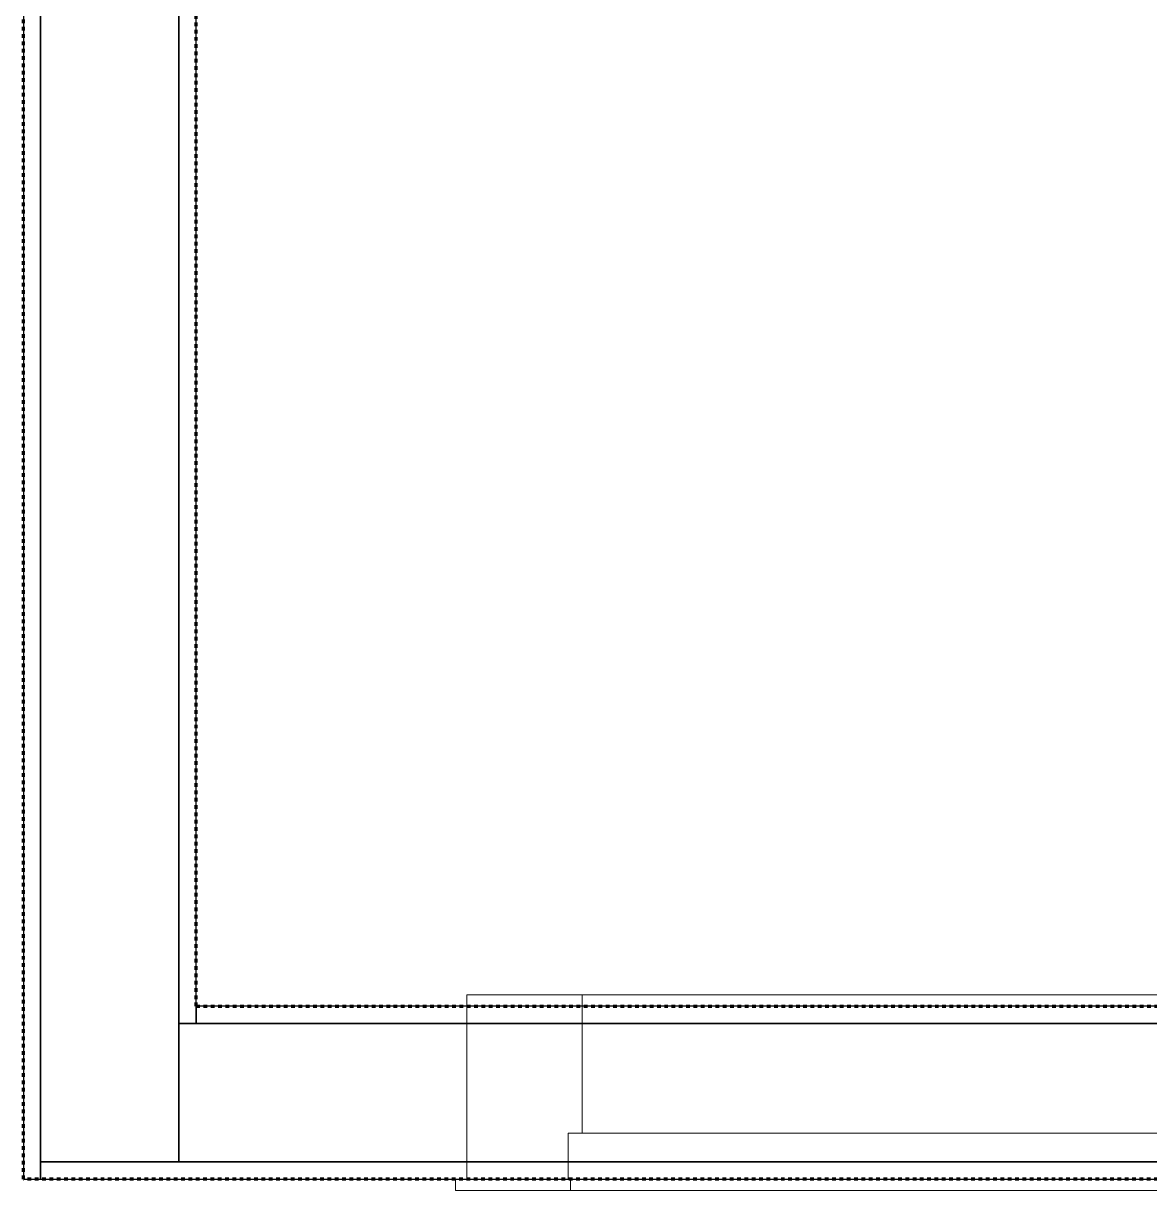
# Model space of a CAD drawing. Header units: millimetres. Extents: x -5300 to 98858, y -5196 to 93886.
# Drawn here: x 7215 to 8193, y 82475 to 83488 of the extents above; entities that cross this region are included whole.
import ezdxf

# ---------------------------------------------------------------- set-up
doc = ezdxf.new("R2010")
doc.units = ezdxf.units.MM
doc.linetypes.add('Штрих', pattern=[6.35, 3.175, -3.175])
doc.linetypes.add('Штрих_2_', pattern=[6.35, 3.175, -3.175])
for name, color, linetype, lineweight, true_color in [('_Разделитель помещений_', 4, 'Штрих', 70, 0x00ffff), ('Двери', 7, 'Continuous', 18, 0x7f7f7f), ('Стены', 7, 'Continuous', 18, 0x7f7f7f), ('Стены разрез', 7, 'Continuous', 50, 0x7f7f7f)]:
    doc.layers.add(name, color=color, linetype=linetype, lineweight=lineweight, true_color=true_color)

# ---------------------------------------------------------------- blocks, each defined once
blk = doc.blocks.new('СТВ_Перегородка_Кирпич 24316 - СТВ_Перегородка_Кирпич 2-240844-Подвал')
at = {"layer": 'Стены', "color": 254, "true_color": 0xd4d4d4}
blk.add_line((7350, 82620), (11990, 82620), dxfattribs=at)
blk = doc.blocks.new('СТВ_Перегородка_Кирпич 24316 - СТВ_Перегородка_Кирпич 24316-240841-Подвал')
at = {"layer": 'Стены', "color": 254, "true_color": 0xd4d4d4}
for p, q in [((7365, 82635), (7365, 82635)), ((7600, 82635), (7600, 82635)), ((7600, 82635), (9100, 82635)), ((7600, 82620), (7600, 82635)), ((7350, 82620), (7350, 82620)), ((7365, 82620), (7365, 82620)), ((7600, 82620), (7600, 82620)), ((7600, 82620), (9100, 82620)), ((7600, 82500), (7600, 82620)), ((9100, 82620), (7600, 82620)), ((7600, 82620), (7600, 82620)), ((7230, 82500), (7230, 82500)), ((7350, 82500), (7350, 82500)), ((7600, 82500), (7600, 82500)), ((7600, 82500), (9100, 82500)), ((7600, 82485), (7600, 82500)), ((9100, 82500), (7600, 82500)), ((7600, 82500), (7600, 82500)), ((7230, 82485), (7230, 82485)), ((9100, 82485), (7600, 82485)), ((7600, 82485), (7600, 82485))]:
    blk.add_line(p, q, dxfattribs=at)
at = {"layer": 'Стены разрез', "color": 254, "lineweight": 25, "true_color": 0xd4d4d4}
for p, q in [((11870, 82635), (7365, 82635)), ((7365, 82635), (7365, 82620)), ((11890, 82620), (7350, 82620)), ((7350, 82620), (7350, 82500)), ((7365, 82620), (11870, 82620)), ((11870, 82500), (7230, 82500)), ((7230, 82500), (7230, 82485)), ((7350, 82500), (11890, 82500)), ((7230, 82485), (11870, 82485))]:
    blk.add_line(p, q, dxfattribs=at)
blk.add_blockref('СТВ_Перегородка_Кирпич 24316 - СТВ_Перегородка_Кирпич 2-240844-Подвал', (0, 0))
blk = doc.blocks.new('Дп-7 - Дп-7-240879-Подвал')
at = {"layer": 'Двери', "color": 254, "true_color": 0xd4d4d4}
for p, q in [((7600, 82645), (7600, 82635)), ((7700, 82645), (7600, 82645)), ((7600, 82645), (7600, 82635)), ((7600, 82635), (7600, 82645)), ((7600, 82645), (7600, 82645)), ((7600, 82645), (7700, 82645)), ((7700, 82645), (7600, 82645)), ((7600, 82645), (7600, 82645)), ((7600, 82635), (7600, 82645)), ((7600, 82645), (7700, 82645)), ((7600, 82645), (7600, 82635)), ((9100, 82645), (7600, 82645)), ((7700, 82645), (7600, 82645)), ((7600, 82645), (9100, 82645)), ((7600, 82635), (7600, 82645)), ((7600, 82645), (7700, 82645)), ((7700, 82635), (7700, 82645)), ((7700, 82645), (7700, 82635)), ((7700, 82635), (7700, 82645)), ((7700, 82645), (7700, 82645)), ((7700, 82645), (7700, 82645)), ((7700, 82645), (7700, 82635)), ((7700, 82635), (7700, 82645)), ((7700, 82645), (9000, 82645)), ((9000, 82645), (7700, 82645)), ((7700, 82645), (7700, 82635)), ((7600, 82635), (7700, 82635)), ((7600, 82635), (7600, 82635)), ((7600, 82635), (7600, 82635)), ((7600, 82635), (7700, 82635)), ((7700, 82635), (7600, 82635)), ((7700, 82635), (7600, 82635)), ((7600, 82635), (9100, 82635)), ((9100, 82635), (7600, 82635)), ((7600, 82635), (7700, 82635)), ((7700, 82635), (7600, 82635)), ((7700, 82635), (7600, 82635)), ((7600, 82635), (7600, 82485)), ((7600, 82635), (7700, 82635)), ((7700, 82635), (7600, 82635)), ((7600, 82635), (7600, 82635)), ((7600, 82485), (7600, 82635)), ((7600, 82635), (7600, 82635)), ((7600, 82635), (7600, 82485)), ((7600, 82485), (7600, 82635)), ((7600, 82635), (7700, 82635)), ((9100, 82635), (7600, 82635)), ((7600, 82635), (7600, 82485)), ((7600, 82485), (7600, 82635)), ((7600, 82635), (7600, 82635)), ((7600, 82635), (7600, 82485)), ((7600, 82485), (7600, 82635)), ((7600, 82635), (7700, 82635)), ((7700, 82635), (7600, 82635)), ((7600, 82635), (7600, 82635)), ((7600, 82635), (9100, 82635)), ((7700, 82635), (7700, 82635)), ((7700, 82635), (7700, 82635)), ((7700, 82635), (9000, 82635)), ((9000, 82635), (7700, 82635)), ((7700, 82525), (7700, 82635)), ((7700, 82525), (7700, 82635)), ((7700, 82635), (7700, 82635)), ((7700, 82635), (7700, 82525)), ((7700, 82635), (7700, 82635)), ((7700, 82635), (7700, 82525)), ((7700, 82635), (7700, 82525)), ((7700, 82525), (7700, 82635)), ((7700, 82635), (9000, 82635)), ((9000, 82635), (7700, 82635)), ((7688, 82525), (7700, 82525)), ((7688, 82485), (7688, 82525)), ((7700, 82525), (7688, 82525)), ((7688, 82525), (7688, 82525)), ((7688, 82525), (7700, 82525)), ((7688, 82525), (7688, 82485)), ((7688, 82485), (7688, 82525)), ((7688, 82525), (7688, 82525)), ((7688, 82525), (7688, 82485)), ((7700, 82525), (7688, 82525)), ((7688, 82525), (7688, 82485)), ((7700, 82525), (7688, 82525)), ((7688, 82485), (7688, 82525)), ((7688, 82525), (7688, 82525)), ((7688, 82525), (7688, 82485)), ((7688, 82485), (7688, 82525)), ((7688, 82525), (9012, 82525)), ((7688, 82525), (7700, 82525)), ((9012, 82525), (7688, 82525)), ((7688, 82525), (7688, 82525)), ((7688, 82485), (7688, 82525)), ((7688, 82525), (8588, 82525)), ((7688, 82485), (7688, 82525)), ((7688, 82525), (7688, 82525)), ((7688, 82525), (7688, 82485)), ((7688, 82525), (7688, 82525)), ((7688, 82525), (8588, 82525)), ((8588, 82525), (7688, 82525)), ((8588, 82525), (7688, 82525)), ((7688, 82525), (7688, 82485)), ((7700, 82525), (7700, 82525)), ((7700, 82525), (7700, 82525)), ((7700, 82525), (9000, 82525)), ((9000, 82525), (7700, 82525)), ((7690, 82485), (7590, 82485)), ((7590, 82485), (7590, 82475)), ((7590, 82485), (7690, 82485)), ((7690, 82485), (7590, 82485)), ((7590, 82485), (7590, 82485)), ((7590, 82475), (7590, 82485)), ((7590, 82485), (7590, 82485)), ((7590, 82485), (7590, 82475)), ((7590, 82475), (7590, 82485)), ((7590, 82485), (7690, 82485)), ((7690, 82485), (7590, 82485)), ((7590, 82485), (9110, 82485)), ((9110, 82485), (7590, 82485)), ((7590, 82485), (7590, 82475)), ((7590, 82475), (7590, 82485)), ((7590, 82485), (7690, 82485)), ((7600, 82485), (7688, 82485)), ((7600, 82485), (7600, 82485)), ((7688, 82485), (7600, 82485)), ((7600, 82485), (7600, 82485)), ((7600, 82485), (7688, 82485)), ((7688, 82485), (7600, 82485)), ((9100, 82485), (7600, 82485)), ((7600, 82485), (7600, 82485)), ((7600, 82485), (7688, 82485)), ((7600, 82485), (9100, 82485)), ((7600, 82485), (7600, 82485)), ((7688, 82485), (7600, 82485)), ((7688, 82485), (7688, 82485)), ((7688, 82485), (7688, 82485)), ((7688, 82485), (7688, 82485)), ((7688, 82485), (9012, 82485)), ((7688, 82485), (7688, 82485)), ((9012, 82485), (7688, 82485)), ((8588, 82485), (7688, 82485)), ((7688, 82485), (7688, 82485)), ((7688, 82485), (8588, 82485)), ((8588, 82485), (7688, 82485)), ((7688, 82485), (7688, 82485)), ((7688, 82485), (8588, 82485)), ((7690, 82475), (7690, 82485)), ((7690, 82475), (7690, 82485)), ((7690, 82485), (7690, 82485)), ((7690, 82485), (7690, 82475)), ((7690, 82485), (7690, 82485)), ((7690, 82485), (7690, 82475)), ((7690, 82475), (7690, 82485)), ((7690, 82485), (9010, 82485)), ((9010, 82485), (7690, 82485)), ((7690, 82485), (7690, 82475)), ((7590, 82475), (7690, 82475)), ((7590, 82475), (7590, 82475)), ((7590, 82475), (7690, 82475)), ((7690, 82475), (7590, 82475)), ((7590, 82475), (7590, 82475)), ((7690, 82475), (7590, 82475)), ((9110, 82475), (7590, 82475)), ((7590, 82475), (7690, 82475)), ((7590, 82475), (9110, 82475)), ((7690, 82475), (7590, 82475)), ((7690, 82475), (7690, 82475)), ((7690, 82475), (7690, 82475)), ((7690, 82475), (9010, 82475)), ((9010, 82475), (7690, 82475))]:
    blk.add_line(p, q, dxfattribs=at)
blk = doc.blocks.new('Дп-7 - Дп-7-240883-Подвал')
blk.add_blockref('Дп-7 - Дп-7-240879-Подвал', (0, 0))
blk = doc.blocks.new('СТВ_Перегородка_Кирпич 211470 - СТВ_Перегородка_Кирпич 2-248554-Подвал')
at = {"layer": 'Стены', "color": 254, "true_color": 0xd4d4d4}
blk.add_line((7350, 82620), (7350, 88510), dxfattribs=at)
blk = doc.blocks.new('СТВ_Перегородка_Кирпич 211470 - СТВ_Перегородка_Кирпич 211470-248551-Подвал')
at = {"layer": 'Стены', "color": 254, "true_color": 0xd4d4d4}
for p, q in [((7350, 82620), (7350, 82620)), ((7365, 82620), (7365, 82620)), ((7230, 82500), (7230, 82500)), ((7350, 82500), (7350, 82500)), ((7215, 82485), (7215, 82485)), ((7230, 82485), (7230, 82485))]:
    blk.add_line(p, q, dxfattribs=at)
at = {"layer": 'Стены разрез', "color": 254, "lineweight": 25, "true_color": 0xd4d4d4}
for p, q in [((7230, 88390), (7230, 82500)), ((7350, 82500), (7350, 88390)), ((7215, 88375), (7215, 82485)), ((7230, 82485), (7230, 88375)), ((7350, 88375), (7350, 82620)), ((7365, 82620), (7365, 88375)), ((7350, 82620), (7365, 82620)), ((7230, 82500), (7350, 82500)), ((7215, 82485), (7230, 82485))]:
    blk.add_line(p, q, dxfattribs=at)
blk.add_blockref('СТВ_Перегородка_Кирпич 211470 - СТВ_Перегородка_Кирпич 2-248554-Подвал', (0, 0))

msp = doc.modelspace()

# ---------------------------------------------------------------- linework, layer by layer
at = {"layer": '_Разделитель помещений_', "color": 131, "linetype": 'Штрих_2_', "true_color": 0xaaffff}
for p, q in [((7215, 82485), (7215, 88375)), ((7365, 82635), (7365, 88375)), ((7365, 82635), (11870, 82635)), ((11870, 82485), (7215, 82485))]:
    msp.add_line(p, q, dxfattribs=at)

# ---------------------------------------------------------------- block references
at = {"layer": 'Двери', "color": 254, "true_color": 0xd4d4d4}
msp.add_blockref('Дп-7 - Дп-7-240883-Подвал', (0, 0), dxfattribs=at)
at = {"layer": 'Стены', "color": 254, "true_color": 0xd4d4d4}
for name in ['СТВ_Перегородка_Кирпич 211470 - СТВ_Перегородка_Кирпич 211470-248551-Подвал', 'СТВ_Перегородка_Кирпич 24316 - СТВ_Перегородка_Кирпич 24316-240841-Подвал']:
    msp.add_blockref(name, (0, 0), dxfattribs=at)

doc.saveas('drawing.dxf')
